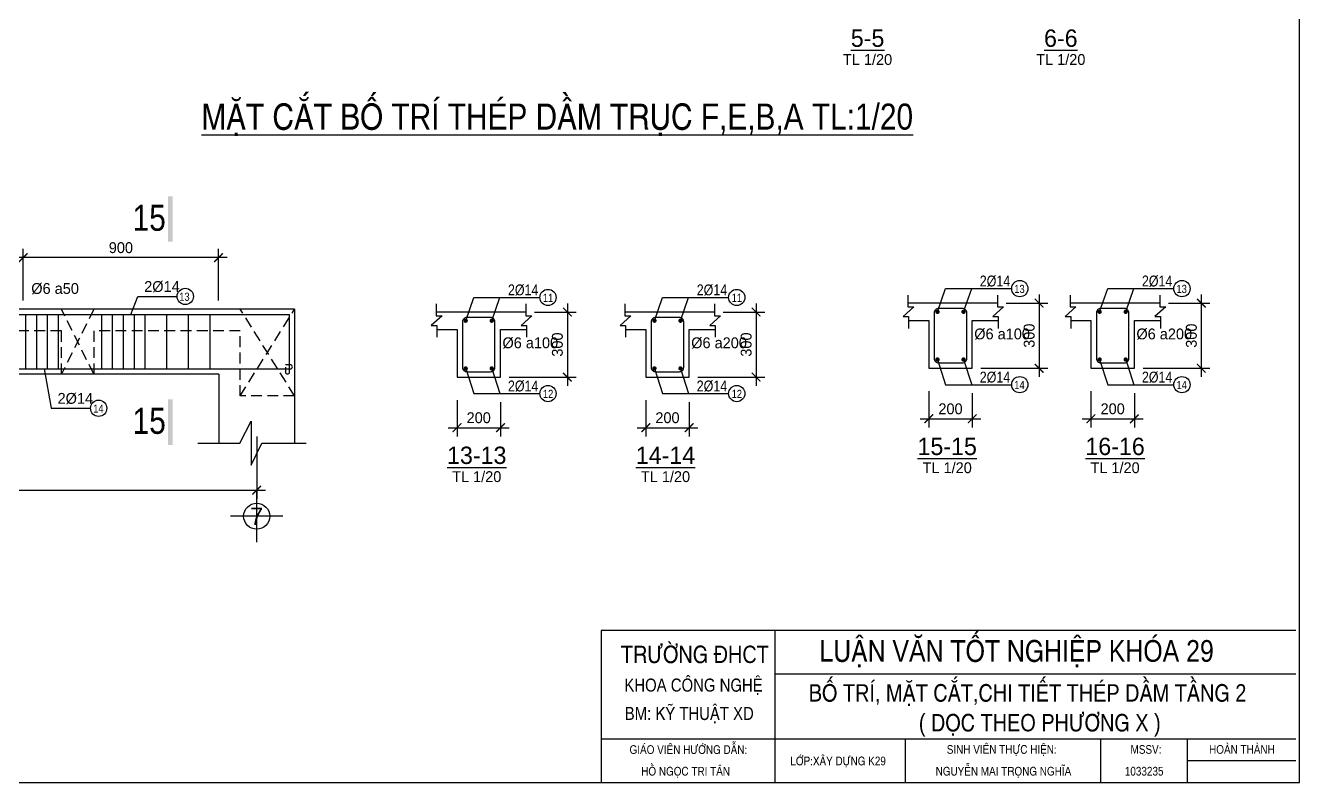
# Model space of a CAD drawing. Extents: x -317 to 4260, y -2056 to 757.
# Drawn here: x 2783.1 to 3076.7, y 158.3 to 332.8 of the extents above; entities that cross this region are included whole.
import ezdxf
from ezdxf.enums import TextEntityAlignment as Align

# ---------------------------------------------------------------- set-up
doc = ezdxf.new("R2010")
doc.units = 0
doc.header["$MEASUREMENT"] = 0
doc.linetypes.add('CENTER2', pattern=[1.125, 0.75, -0.125, 0.125, -0.125])
doc.linetypes.add('HIDDEN', pattern=[0.375, 0.25, -0.125])
doc.layers.get('0').update_dxf_attribs({"linetype": 'CONTINUOUS'})
doc.layers.get('DEFPOINTS').update_dxf_attribs({"linetype": 'CONTINUOUS'})
for name, color, linetype in [('cot', 8, 'CONTINUOUS'), ('DAI', 3, 'CONTINUOUS'), ('DIM', 1, 'CONTINUOUS'), ('DUT', 7, 'CENTER2'), ('MOTAAR', 1, 'CONTINUOUS'), ('TEXT', 7, 'CONTINUOUS'), ('THEP', 6, 'CONTINUOUS'), ('TU1', 9, 'CONTINUOUS'), ('TUONG', 7, 'CONTINUOUS')]:
    doc.layers.add(name, color=color, linetype=linetype)
doc.styles.add('DIM-NEW', font='VHELVCN.TTF')
doc.styles.add('style1', font='VGOUDYN.TTF')
doc.styles.add('T1', font='romans.shx')
doc.styles.add('T2', font='VTIMESN.TTF')
doc.dimstyles.new('TL20', dxfattribs={"dimtxt": 2.5, "dimasz": 2, "dimexe": 2, "dimexo": 2, "dimgap": 1, "dimtad": 1, "dimdec": 0, "dimlfac": 20, "dimzin": 0, "dimdsep": 46, "dimtxsty": 'T2', "dimblk": 'ARCHTICK', "dimcen": 2.5, "dimdle": 2, "dimclrd": 1, "dimclre": 1, "dimclrt": 2, "dimadec": 0, "dimazin": 0, "dimtfac": 1, "dimtdec": 0, "dimtix": 1, "dimtofl": 0, "dimtmove": 0, "dimatfit": 0, "dimldrblk": 'ARCHTICK', "dimfxl": 0, "dimtolj": 1, "dimtzin": 0, "dimlwd": -1, "dimlwe": -1, "dimarcsym": 0})

# ---------------------------------------------------------------- blocks, each defined once
blk = doc.blocks.new('truc2')
at = {"layer": 'MOTAAR'}
for p, q in [((0, -15), (0, 0)), ((7.5, -7.5), (-7.5, -7.5))]:
    blk.add_line(p, q, dxfattribs=at)
blk.add_lwpolyline([(0, -3.5), (0, -1.84)], dxfattribs=at)
blk.add_circle((0, -7.5), 3.75, dxfattribs=at)
at = {"layer": 'TEXT', "style": 'T2'}
blk.add_attdef('1', text='', height=5, dxfattribs=at).set_placement((0, -7.5), align=Align.MIDDLE_CENTER)
blk = doc.blocks.new('_ARCHTICK')
at = {"color": 0, "linetype": 'ByBlock', "const_width": 0.15}
blk.add_lwpolyline([(-0.5, -0.5), (0.5, 0.5)], dxfattribs=at)
blk = doc.blocks.new('*D119')
at = {"layer": 'DEFPOINTS', "color": 0}
for p in [(2782.62, 279.28), (2782.62, 267.41), (2827.62, 267.41)]:
    blk.add_point(p, dxfattribs=at)
at = {"layer": 'TUONG', "color": 1}
for p, q in [((2829.62, 279.28), (2780.62, 279.28)), ((2782.62, 269.41), (2782.62, 281.28)), ((2827.62, 269.41), (2827.62, 281.28))]:
    blk.add_line(p, q, dxfattribs=at)
at = {"layer": 'TUONG', "color": 1, "xscale": 2, "yscale": 2, "zscale": 2, "rotation": 180}
blk.add_blockref('_ARCHTICK', (2782.62, 279.28), dxfattribs=at)
at = {"layer": 'TUONG', "color": 1, "xscale": 2, "yscale": 2, "zscale": 2}
blk.add_blockref('_ARCHTICK', (2827.62, 279.28), dxfattribs=at)
at = {"layer": 'TUONG', "color": 2, "insert": (2805.12, 281.57), "char_height": 2.5, "attachment_point": 5, "style": 'T2'}
blk.add_mtext('\\A1;900', dxfattribs=at)
blk = doc.blocks.new('*D115')
at = {"layer": 'DEFPOINTS', "color": 0}
for p in [(2687.89, 240.03), (2836.41, 240.03), (2836.41, 225.7)]:
    blk.add_point(p, dxfattribs=at)
at = {"layer": 'TUONG', "color": 1}
for p, q in [((2687.89, 238.03), (2687.89, 223.7)), ((2836.41, 238.03), (2836.41, 223.7)), ((2685.89, 225.7), (2838.41, 225.7))]:
    blk.add_line(p, q, dxfattribs=at)
at = {"layer": 'TUONG', "color": 1, "xscale": 2, "yscale": 2, "zscale": 2, "rotation": 180}
blk.add_blockref('_ARCHTICK', (2687.89, 225.7), dxfattribs=at)
at = {"layer": 'TUONG', "color": 1, "xscale": 2, "yscale": 2, "zscale": 2}
blk.add_blockref('_ARCHTICK', (2836.41, 225.7), dxfattribs=at)
at = {"layer": 'TUONG', "color": 2, "insert": (2762.15, 227.99), "char_height": 2.5, "attachment_point": 5, "style": 'T2'}
blk.add_mtext('\\A1;3600', dxfattribs=at)
blk = doc.blocks.new('*D124')
at = {"layer": 'cot', "color": 1}
for p, q in [((3028.62, 248.48), (3028.62, 240.15)), ((3038.62, 248.03), (3038.62, 240.15)), ((3026.62, 242.15), (3040.62, 242.15))]:
    blk.add_line(p, q, dxfattribs=at)
at = {"layer": 'DEFPOINTS', "color": 0}
for p in [(3028.62, 250.48), (3038.62, 250.03), (3038.62, 242.15)]:
    blk.add_point(p, dxfattribs=at)
at = {"layer": 'cot', "color": 1, "xscale": 2, "yscale": 2, "zscale": 2, "rotation": 180}
blk.add_blockref('_ARCHTICK', (3028.62, 242.15), dxfattribs=at)
at = {"layer": 'cot', "color": 1, "xscale": 2, "yscale": 2, "zscale": 2}
blk.add_blockref('_ARCHTICK', (3038.62, 242.15), dxfattribs=at)
at = {"layer": 'cot', "color": 2, "lineweight": -2, "insert": (3033.62, 244.43), "char_height": 2.5, "attachment_point": 5, "style": 'T2'}
blk.add_mtext('\\A1;200', dxfattribs=at)
blk = doc.blocks.new('*D123')
at = {"layer": 'cot', "color": 1}
for p, q in [((3054.04, 270.8), (3054.04, 251.8)), ((3046.47, 268.8), (3056.04, 268.8)), ((3040.62, 253.8), (3056.04, 253.8))]:
    blk.add_line(p, q, dxfattribs=at)
at = {"layer": 'DEFPOINTS', "color": 0}
for p in [(3044.47, 268.8), (3038.62, 253.8), (3054.04, 253.8)]:
    blk.add_point(p, dxfattribs=at)
at = {"layer": 'cot', "color": 1, "xscale": 2, "yscale": 2, "zscale": 2}
for p, rotation in [((3054.04, 268.8), 90), ((3054.04, 253.8), 270)]:
    blk.add_blockref('_ARCHTICK', p, dxfattribs=dict(at, rotation=rotation))
at = {"layer": 'cot', "color": 2, "lineweight": -2, "insert": (3051.76, 261.3), "char_height": 2.5, "attachment_point": 5, "rotation": 90, "style": 'T2'}
blk.add_mtext('\\A1;300', dxfattribs=at)
blk = doc.blocks.new('*D128')
at = {"layer": 'cot', "color": 1}
for p, q in [((2951.47, 268.75), (2951.47, 249.75)), ((2943.9, 266.75), (2953.47, 266.75)), ((2938.05, 251.75), (2953.47, 251.75))]:
    blk.add_line(p, q, dxfattribs=at)
at = {"layer": 'DEFPOINTS', "color": 0}
for p in [(2941.9, 266.75), (2936.05, 251.75), (2951.47, 251.75)]:
    blk.add_point(p, dxfattribs=at)
at = {"layer": 'cot', "color": 1, "xscale": 2, "yscale": 2, "zscale": 2}
for p, rotation in [((2951.47, 266.75), 90), ((2951.47, 251.75), 270)]:
    blk.add_blockref('_ARCHTICK', p, dxfattribs=dict(at, rotation=rotation))
at = {"layer": 'cot', "color": 2, "lineweight": -2, "insert": (2949.19, 259.25), "char_height": 2.5, "attachment_point": 5, "rotation": 90, "style": 'T2'}
blk.add_mtext('\\A1;300', dxfattribs=at)
blk = doc.blocks.new('*D127')
at = {"layer": 'cot', "color": 1}
for p, q in [((2926.05, 246.43), (2926.05, 238.1)), ((2936.05, 245.98), (2936.05, 238.1)), ((2924.05, 240.1), (2938.05, 240.1))]:
    blk.add_line(p, q, dxfattribs=at)
at = {"layer": 'DEFPOINTS', "color": 0}
for p in [(2926.05, 248.43), (2936.05, 247.98), (2936.05, 240.1)]:
    blk.add_point(p, dxfattribs=at)
at = {"layer": 'cot', "color": 1, "xscale": 2, "yscale": 2, "zscale": 2, "rotation": 180}
blk.add_blockref('_ARCHTICK', (2926.05, 240.1), dxfattribs=at)
at = {"layer": 'cot', "color": 1, "xscale": 2, "yscale": 2, "zscale": 2}
blk.add_blockref('_ARCHTICK', (2936.05, 240.1), dxfattribs=at)
at = {"layer": 'cot', "color": 2, "lineweight": -2, "insert": (2931.05, 242.38), "char_height": 2.5, "attachment_point": 5, "style": 'T2'}
blk.add_mtext('\\A1;200', dxfattribs=at)
blk = doc.blocks.new('*D126')
at = {"layer": 'cot', "color": 1}
for p, q in [((2882.56, 246.43), (2882.56, 238.1)), ((2892.56, 245.98), (2892.56, 238.1)), ((2880.56, 240.1), (2894.56, 240.1))]:
    blk.add_line(p, q, dxfattribs=at)
at = {"layer": 'DEFPOINTS', "color": 0}
for p in [(2882.56, 248.43), (2892.56, 247.98), (2892.56, 240.1)]:
    blk.add_point(p, dxfattribs=at)
at = {"layer": 'cot', "color": 1, "xscale": 2, "yscale": 2, "zscale": 2, "rotation": 180}
blk.add_blockref('_ARCHTICK', (2882.56, 240.1), dxfattribs=at)
at = {"layer": 'cot', "color": 1, "xscale": 2, "yscale": 2, "zscale": 2}
blk.add_blockref('_ARCHTICK', (2892.56, 240.1), dxfattribs=at)
at = {"layer": 'cot', "color": 2, "lineweight": -2, "insert": (2887.56, 242.38), "char_height": 2.5, "attachment_point": 5, "style": 'T2'}
blk.add_mtext('\\A1;200', dxfattribs=at)
blk = doc.blocks.new('*D125')
at = {"layer": 'cot', "color": 1}
for p, q in [((2907.98, 268.75), (2907.98, 249.75)), ((2900.41, 266.75), (2909.98, 266.75)), ((2894.56, 251.75), (2909.98, 251.75))]:
    blk.add_line(p, q, dxfattribs=at)
at = {"layer": 'DEFPOINTS', "color": 0}
for p in [(2898.41, 266.75), (2892.56, 251.75), (2907.98, 251.75)]:
    blk.add_point(p, dxfattribs=at)
at = {"layer": 'cot', "color": 1, "xscale": 2, "yscale": 2, "zscale": 2}
for p, rotation in [((2907.98, 266.75), 90), ((2907.98, 251.75), 270)]:
    blk.add_blockref('_ARCHTICK', p, dxfattribs=dict(at, rotation=rotation))
at = {"layer": 'cot', "color": 2, "lineweight": -2, "insert": (2905.7, 259.25), "char_height": 2.5, "attachment_point": 5, "rotation": 90, "style": 'T2'}
blk.add_mtext('\\A1;300', dxfattribs=at)
blk = doc.blocks.new('*D130')
at = {"layer": 'cot', "color": 1}
for p, q in [((3016.68, 270.8), (3016.68, 251.8)), ((3009.11, 268.8), (3018.68, 268.8)), ((3003.26, 253.8), (3018.68, 253.8))]:
    blk.add_line(p, q, dxfattribs=at)
at = {"layer": 'DEFPOINTS', "color": 0}
for p in [(3007.11, 268.8), (3001.26, 253.8), (3016.68, 253.8)]:
    blk.add_point(p, dxfattribs=at)
at = {"layer": 'cot', "color": 1, "xscale": 2, "yscale": 2, "zscale": 2}
for p, rotation in [((3016.68, 268.8), 90), ((3016.68, 253.8), 270)]:
    blk.add_blockref('_ARCHTICK', p, dxfattribs=dict(at, rotation=rotation))
at = {"layer": 'cot', "color": 2, "lineweight": -2, "insert": (3014.4, 261.3), "char_height": 2.5, "attachment_point": 5, "rotation": 90, "style": 'T2'}
blk.add_mtext('\\A1;300', dxfattribs=at)
blk = doc.blocks.new('*D129')
at = {"layer": 'cot', "color": 1}
for p, q in [((2991.26, 248.48), (2991.26, 240.15)), ((3001.26, 248.03), (3001.26, 240.15)), ((2989.26, 242.15), (3003.26, 242.15))]:
    blk.add_line(p, q, dxfattribs=at)
at = {"layer": 'DEFPOINTS', "color": 0}
for p in [(2991.26, 250.48), (3001.26, 250.03), (3001.26, 242.15)]:
    blk.add_point(p, dxfattribs=at)
at = {"layer": 'cot', "color": 1, "xscale": 2, "yscale": 2, "zscale": 2, "rotation": 180}
blk.add_blockref('_ARCHTICK', (2991.26, 242.15), dxfattribs=at)
at = {"layer": 'cot', "color": 1, "xscale": 2, "yscale": 2, "zscale": 2}
blk.add_blockref('_ARCHTICK', (3001.26, 242.15), dxfattribs=at)
at = {"layer": 'cot', "color": 2, "lineweight": -2, "insert": (2996.26, 244.43), "char_height": 2.5, "attachment_point": 5, "style": 'T2'}
blk.add_mtext('\\A1;200', dxfattribs=at)

msp = doc.modelspace()

# ---------------------------------------------------------------- linework, layer by layer
at = {"layer": 'cot', "lineweight": -2, "ltscale": 10}
for points in [[(2884.559, 264.754), (2886.437, 270.103), (2901.651, 270.103)], [(2890.559, 264.754), (2892.437, 270.103)], [(2928.049, 264.754), (2929.927, 270.103), (2945.141, 270.103)], [(2934.049, 264.754), (2935.927, 270.103)], [(2993.26, 266.801), (2995.138, 272.149), (3010.353, 272.149)], [(2999.26, 266.801), (3001.138, 272.149)], [(3030.618, 266.801), (3032.496, 272.149), (3047.71, 272.149)], [(3036.618, 266.801), (3038.496, 272.149)], [(2993.26, 255.801), (2995.138, 250.006), (3010.353, 250.006)], [(2999.26, 255.801), (3001.138, 250.006)], [(3030.618, 255.801), (3032.496, 250.006), (3047.71, 250.006)], [(3036.618, 255.801), (3038.496, 250.006)], [(2884.559, 253.754), (2886.437, 247.96), (2901.651, 247.96)], [(2890.559, 253.754), (2892.437, 247.96)], [(2928.049, 253.754), (2929.927, 247.96), (2945.141, 247.96)], [(2934.049, 253.754), (2935.927, 247.96)]]:
    msp.add_lwpolyline(points, dxfattribs=at)
at = {"layer": 'DAI'}
for p, q in [((2783.222, 253.658), (2783.222, 266.158)), ((2785.722, 253.658), (2785.722, 266.158)), ((2788.222, 253.658), (2788.222, 266.158)), ((2790.722, 253.658), (2790.722, 266.158)), ((2800.722, 253.658), (2800.722, 266.158)), ((2803.222, 253.658), (2803.222, 266.158)), ((2805.722, 253.658), (2805.722, 266.158)), ((2808.222, 253.658), (2808.222, 266.158)), ((2810.722, 253.658), (2810.722, 266.158)), ((2815.722, 253.658), (2815.722, 266.158)), ((2820.722, 253.658), (2820.722, 266.158)), ((2825.722, 253.658), (2825.722, 266.158))]:
    msp.add_line(p, q, dxfattribs=at)
for points in [[(3000.01, 266.551, 0.4142136), (2999.01, 267.551), (2993.51, 267.551, 0.4142136), (2992.51, 266.551), (2992.51, 256.051, 0.4142136), (2993.51, 255.051), (2999.01, 255.051, 0.4142136), (3000.01, 256.051)], [(3037.368, 266.551, 0.4142136), (3036.368, 267.551), (3030.868, 267.551, 0.4142136), (3029.868, 266.551), (3029.868, 256.051, 0.4142136), (3030.868, 255.051), (3036.368, 255.051, 0.4142136), (3037.368, 256.051)], [(2891.309, 264.504, 0.4142136), (2890.309, 265.504), (2884.809, 265.504, 0.4142136), (2883.809, 264.504), (2883.809, 254.004, 0.4142136), (2884.809, 253.004), (2890.309, 253.004, 0.4142136), (2891.309, 254.004)], [(2934.799, 264.504, 0.4142136), (2933.799, 265.504), (2928.299, 265.504, 0.4142136), (2927.299, 264.504), (2927.299, 254.004, 0.4142136), (2928.299, 253.004), (2933.799, 253.004, 0.4142136), (2934.799, 254.004)]]:
    msp.add_lwpolyline(points, format="xyb", close=True, dxfattribs=at)
at = {"layer": 'DUT', "linetype": 'HIDDEN', "ltscale": 10}
for p, q in [((2798.906, 267.408), (2791.406, 252.408)), ((2798.906, 252.408), (2791.406, 267.408)), ((2832.619, 247.408), (2845.119, 267.408)), ((2845.156, 247.408), (2832.619, 267.408))]:
    msp.add_line(p, q, dxfattribs=at)
msp.add_lwpolyline([(2845.119, 247.408), (2845.119, 247.408), (2832.619, 247.408), (2832.619, 262.408), (2798.906, 262.408), (2798.906, 252.408), (2791.406, 252.408), (2791.406, 262.408), (2768.184, 262.408)], dxfattribs=at)
at = {"layer": 'TEXT', "ltscale": 10}
msp.add_lwpolyline([(2236.669, 158.319), (3076.669, 158.319), (3076.669, 752.319), (2236.669, 752.319)], close=True, dxfattribs=at)
for points in [[(2815.98, 282.93), (2817.03, 282.93), (2815.98, 293.43), (2817.03, 293.43)], [(2815.98, 236.134), (2817.03, 236.134), (2815.98, 246.634), (2817.03, 246.634)]]:
    msp.add_trace(points, dxfattribs=at)
at = {"layer": 'THEP'}
for p, q in [((2955.796, 193.319), (2955.796, 158.319)), ((3075.796, 168.319), (2915.796, 168.319)), ((2985.796, 168.319), (2985.796, 158.319)), ((3030.796, 168.319), (3030.796, 158.319)), ((3050.796, 168.319), (3050.796, 158.319)), ((3075.796, 163.319), (3050.796, 163.319))]:
    msp.add_line(p, q, dxfattribs=at)
at = {"layer": 'THEP', "const_width": 0.5}
for points in [[(2993.01, 266.801, 1), (2993.51, 266.801, 1)], [(2999.51, 266.801, -1), (2999.01, 266.801, -1)], [(3030.368, 266.801, 1), (3030.868, 266.801, 1)], [(3036.868, 266.801, -1), (3036.368, 266.801, -1)], [(2884.309, 264.754, 1), (2884.809, 264.754, 1)], [(2890.809, 264.754, -1), (2890.309, 264.754, -1)], [(2927.799, 264.754, 1), (2928.299, 264.754, 1)], [(2934.299, 264.754, -1), (2933.799, 264.754, -1)], [(2993.01, 255.801, -1), (2993.51, 255.801, -1)], [(2999.51, 255.801, 1), (2999.01, 255.801, 1)], [(3030.368, 255.801, -1), (3030.868, 255.801, -1)], [(3036.868, 255.801, 1), (3036.368, 255.801, 1)], [(2884.309, 253.754, -1), (2884.809, 253.754, -1)], [(2890.809, 253.754, 1), (2890.309, 253.754, 1)], [(2927.799, 253.754, -1), (2928.299, 253.754, -1)], [(2934.299, 253.754, 1), (2933.799, 253.754, 1)]]:
    msp.add_lwpolyline(points, format="xyb", close=True, dxfattribs=at)
at = {"layer": 'THEP', "ltscale": 10}
for points in [[(2763.156, 266.158), (2813.19, 266.158)], [(2813.19, 266.158), (2843.97, 266.158)], [(2764.998, 253.658), (2843.97, 253.642)]]:
    msp.add_lwpolyline(points, dxfattribs=at)
for points in [[(2843.032, 254.066), (2843.032, 252.939, 1), (2843.97, 252.939), (2843.97, 254.345), (2843.97, 266.158)], [(2843.032, 253.658), (2844.16, 253.658, 1), (2844.16, 254.596), (2843.032, 254.596)]]:
    msp.add_lwpolyline(points, format="xyb", dxfattribs=at)
at = {"layer": 'THEP'}
for points in [[(3075.796, 193.319), (2915.796, 193.319), (2915.796, 158.319)], [(3075.796, 183.319), (2955.796, 183.319)]]:
    msp.add_lwpolyline(points, dxfattribs=at)
at = {"layer": 'TU1', "lineweight": -2, "ltscale": 10}
for points in [[(2807.384, 266.158), (2809, 270.347), (2818.076, 270.347)], [(2787.428, 253.658), (2789.044, 244.567), (2798.119, 244.567)]]:
    msp.add_lwpolyline(points, dxfattribs=at)
at = {"layer": 'TU1'}
for points in [[(2986.452, 270.675), (2986.452, 267.957), (2987.812, 267.957), (2985.346, 265.702), (2986.608, 265.702), (2986.608, 262.989)], [(3007.114, 270.675), (3007.114, 267.957), (3008.475, 267.957), (3006.008, 265.702), (3007.27, 265.702), (3007.27, 262.989)], [(3023.809, 270.675), (3023.809, 267.957), (3025.169, 267.957), (3022.703, 265.702), (3023.965, 265.702), (3023.965, 262.989)], [(3044.472, 270.675), (3044.472, 267.957), (3045.832, 267.957), (3043.366, 265.702), (3044.628, 265.702), (3044.628, 262.989)], [(2877.75, 268.629), (2877.75, 265.911), (2879.111, 265.911), (2876.644, 263.656), (2877.906, 263.656), (2877.906, 260.942)], [(2898.413, 268.629), (2898.413, 265.911), (2899.773, 265.911), (2897.307, 263.656), (2898.569, 263.656), (2898.569, 260.942)], [(2921.241, 268.629), (2921.241, 265.911), (2922.601, 265.911), (2920.134, 263.656), (2921.396, 263.656), (2921.396, 260.942)], [(2941.903, 268.629), (2941.903, 265.911), (2943.263, 265.911), (2940.797, 263.656), (2942.059, 263.656), (2942.059, 260.942)]]:
    msp.add_lwpolyline(points, dxfattribs=at)
at = {"layer": 'TU1', "ltscale": 10}
for centre in [(3012.228, 272.149), (3049.585, 272.149), (2819.951, 270.347), (2903.526, 270.103), (2947.016, 270.103), (2903.526, 247.96), (2947.016, 247.96), (3012.228, 250.006), (3049.585, 250.006), (2799.994, 244.567)]:
    msp.add_circle(centre, 1.875, dxfattribs=at)
at = {"layer": 'TUONG'}
for p, q in [((2845.119, 267.408), (2763.156, 267.408)), ((2845.156, 267.408), (2845.156, 236.543)), ((2827.656, 252.408), (2764.998, 252.408)), ((2827.656, 252.408), (2827.656, 236.543))]:
    msp.add_line(p, q, dxfattribs=at)
for points in [[(3007.114, 268.801), (2986.452, 268.801)], [(3044.472, 268.801), (3023.809, 268.801)], [(2898.413, 266.754), (2877.75, 266.754)], [(2941.903, 266.754), (2921.241, 266.754)], [(2986.647, 264.801), (2991.26, 264.801), (2991.26, 253.801), (3001.26, 253.801), (3001.26, 264.801), (3007.309, 264.801)], [(3024.004, 264.801), (3028.618, 264.801), (3028.618, 253.801), (3038.618, 253.801), (3038.618, 264.801), (3044.667, 264.801)], [(2877.945, 262.754), (2882.559, 262.754), (2882.559, 251.754), (2892.559, 251.754), (2892.559, 262.754), (2898.608, 262.754)], [(2921.435, 262.754), (2926.049, 262.754), (2926.049, 251.754), (2936.049, 251.754), (2936.049, 262.754), (2942.098, 262.754)], [(2822.822, 236.543), (2832.49, 236.543), (2835.146, 241.626), (2835.146, 231.461), (2837.58, 236.543), (2847.792, 236.543)]]:
    msp.add_lwpolyline(points, dxfattribs=at)

# ---------------------------------------------------------------- block references
at = {"layer": 'DIM', "ltscale": 10, "xscale": 0.8000000000000002, "yscale": 0.8000000000000002, "zscale": 0.8000000000000002}
msp.add_blockref('truc2', (2836.406, 225.695), dxfattribs=at).add_auto_attribs({'1': '7'})

# ---------------------------------------------------------------- texts
at = {"layer": 'TEXT', "style": 'DIM-NEW'}
for s, height, p in [('%%UMAËT CAÉT BOÁ TRÍ THEÙP DAÀM TRUÏC F,E,B,A TL:1/20', 6, (2823.677, 308.787)), ('TRÖÔØNG ÑHCT', 4, (2920.3, 185.864)), ('LUAÄN VAÊN TOÁT NGHIEÄP KHOÙA 29', 5, (2966.07, 186.149)), ('KHOA COÂNG NGHEÄ', 3, (2921.119, 179.279)), ('BOÁ TRÍ, MAËT CAÉT,CHI TIEÁT THEÙP DAÀM TAÀNG 2', 4, (2963.596, 176.978)), ('BM: KYÕ THUAÄT XD', 3, (2921.203, 172.747)), ('( DOÏC THEO PHÖÔNG X )', 4, (2988.965, 170.113)), ('GIAÙO VIEÂN HÖÔÙNG DAÃN:', 2, (2922.311, 164.91)), ('SINH VIEÂN THÖÏC HIEÄN:', 2, (2995.395, 164.948)), ('HOAØN THAØNH', 2, (3055.833, 164.948)), ('LÔÙP:XAÂY DÖÏNG K29', 2, (2959.359, 162.287)), ('MSSV:', 2, (3037.728, 164.948)), ('HOÀ NGOÏC TRI TAÂN', 2, (2925.006, 159.926)), ('NGUYEÃN MAI TROÏNG NGHÓA', 2, (2992.834, 159.926)), ('1033235', 2, (3036.412, 159.926))]:
    msp.add_text(s, height=height, dxfattribs=at).set_placement(p)
at = {"layer": 'TEXT', "ltscale": 10}
for s, height, style, p in [('15', 6, 'DIM-NEW', (2807.821, 285.471)), ('%%2546 a50', 2.5, 'style1', (2784.48, 270.926)), ('2%%25414', 2.5, 'style1', (2810.486, 271.379)), ('13', 1.875, 'DIM-NEW', (3010.963, 271.142)), ('13', 1.875, 'DIM-NEW', (3048.32, 271.142)), ('13', 1.875, 'DIM-NEW', (2818.564, 269.341)), ('11', 1.875, 'DIM-NEW', (2902.351, 269.096)), ('11', 1.875, 'DIM-NEW', (2945.841, 269.096)), ('%%2546 a100', 2.5, 'style1', (3001.732, 260.453)), ('%%2546 a200', 2.5, 'style1', (3039.089, 260.453)), ('%%2546 a100', 2.5, 'style1', (2893.03, 258.406)), ('%%2546 a200', 2.5, 'style1', (2936.52, 258.406)), ('14', 1.875, 'DIM-NEW', (3010.963, 249)), ('14', 1.875, 'DIM-NEW', (3048.32, 249)), ('2%%25414', 2.5, 'style1', (2790.53, 245.598)), ('12', 1.875, 'DIM-NEW', (2902.351, 246.953)), ('12', 1.875, 'DIM-NEW', (2945.841, 246.953)), ('14', 1.875, 'DIM-NEW', (2798.743, 243.56)), ('15', 6, 'DIM-NEW', (2807.821, 238.676))]:
    msp.add_text(s, height=height, dxfattribs=dict(at, style=style)).set_placement(p)
at = {"layer": 'TEXT', "style": 'DIM-NEW'}
for p in [(2894.3, 270.603), (2937.79, 270.603), (3003.001, 272.649), (3040.359, 272.649), (3003.001, 250.506), (3040.359, 250.506), (2894.3, 248.46), (2937.79, 248.46)]:
    e = msp.add_text('2%%25414', height=2.5, dxfattribs=at)
    e.set_placement(p)
    e.dxf.unprotected_set("ltscale", 0)
at = {"layer": 'TEXT', "char_height": 4, "attachment_point": 5, "line_spacing_factor": 0.85, "style": 'T1'}
for s, insert, width in [('{\\fVNI-Aptima|b0|i0|c0|p2;\\L5-5\\P\\H0.625x;\\lTL 1/20}', (2977.151, 327.762), 12), ('{\\fVNI-Aptima|b0|i0|c0|p2;\\L6-6\\P\\H0.625x;\\lTL 1/20}', (3021.67, 327.762), 12), ('{\\fVNI-Aptima|b0|i0|c0|p2;\\L15-15\\P\\H0.625x;\\lTL 1/20}', (2995.494, 233.682), 18.66667), ('{\\fVNI-Aptima|b0|i0|c0|p2;\\L16-16\\P\\H0.625x;\\lTL 1/20}', (3034.174, 233.682), 18.66667), ('{\\fVNI-Aptima|b0|i0|c0|p2;\\L13-13\\P\\H0.625x;\\lTL 1/20}', (2887.106, 231.635), 17.33333), ('{\\fVNI-Aptima|b0|i0|c0|p2;\\L14-14\\P\\H0.625x;\\lTL 1/20}', (2930.596, 231.635), 17.33333)]:
    msp.add_mtext(s, dxfattribs=dict(at, insert=insert, width=width))

# ---------------------------------------------------------------- dimensions: what is measured, and where the dimension line sits
at = {"layer": 'cot', "lineweight": -2, "ltscale": 10}
for base, p1, p2, picture, middle in [((3016.678, 253.801), (3007.114, 268.801), (3001.26, 253.801), '*D130', (3014.399, 261.301)), ((3054.036, 253.801), (3044.472, 268.801), (3038.618, 253.801), '*D123', (3051.756, 261.301)), ((2907.977, 251.754), (2898.413, 266.754), (2892.559, 251.754), '*D125', (2905.697, 259.254)), ((2951.467, 251.754), (2941.903, 266.754), (2936.049, 251.754), '*D128', (2949.187, 259.254))]:
    dim = msp.add_linear_dim(base=base, p1=p1, p2=p2, angle=90, dimstyle='TL20', dxfattribs=at)
    dim.commit()
    dim.dimension.update_dxf_attribs({"geometry": picture, "text_midpoint": middle})
for base, p1, p2, picture, middle in [((3001.26, 242.146), (2991.26, 250.476), (3001.26, 250.03), '*D129', (2996.26, 244.426)), ((3038.618, 242.146), (3028.618, 250.476), (3038.618, 250.03), '*D124', (3033.618, 244.426)), ((2892.559, 240.1), (2882.559, 248.43), (2892.559, 247.984), '*D126', (2887.559, 242.379)), ((2936.049, 240.1), (2926.049, 248.43), (2936.049, 247.984), '*D127', (2931.049, 242.379))]:
    dim = msp.add_linear_dim(base=base, p1=p1, p2=p2, dimstyle='TL20', dxfattribs=at)
    dim.commit()
    dim.dimension.update_dxf_attribs({"geometry": picture, "text_midpoint": middle})
at = {"layer": 'TUONG'}
dim = msp.add_linear_dim(base=(2782.619, 279.28), p1=(2827.619, 267.408), p2=(2782.619, 267.408), angle=180, dimstyle='TL20', dxfattribs=at)
dim.commit()
dim.dimension.update_dxf_attribs({"geometry": '*D119', "text_midpoint": (2805.119, 281.575)})
dim = msp.add_linear_dim(base=(2836.406, 225.695), p1=(2687.885, 240.028), p2=(2836.406, 240.028), text='3600', dimstyle='TL20', override={"dimtmove": 1}, dxfattribs=at)
dim.commit()
dim.dimension.update_dxf_attribs({"geometry": '*D115', "text_midpoint": (2762.146, 227.99)})

doc.saveas('drawing.dxf')
